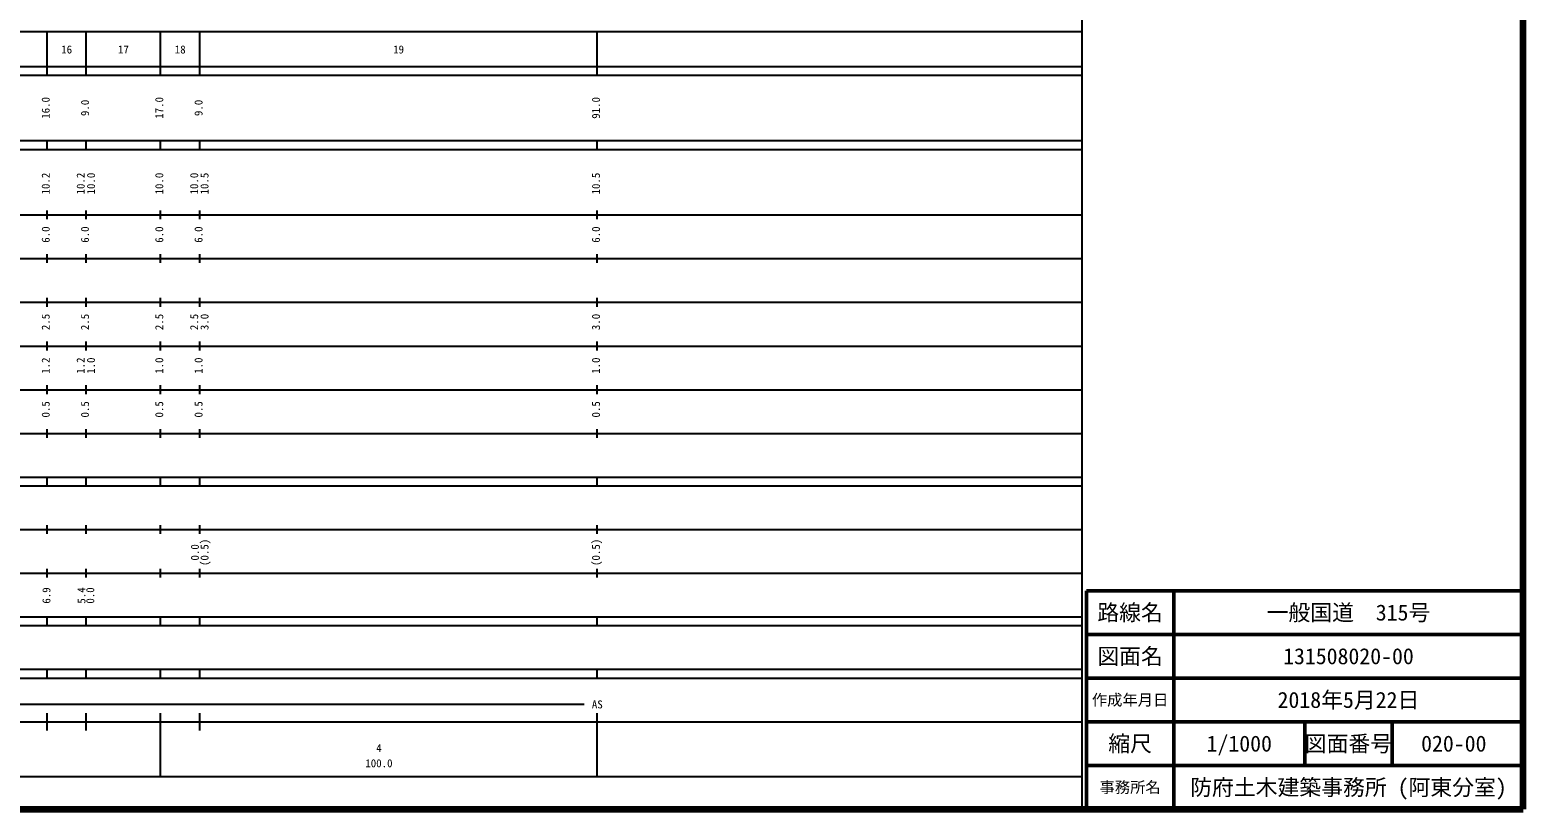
# Model space of a CAD drawing. Units: millimetres on the paper, enlarged 1000 times. Extents: x 40000 to 680000, y 20000 to 380000.
# Drawn here: x 338072 to 680000, y 20000 to 198357 of the extents above; entities that cross this region are included whole.
import ezdxf
from ezdxf.enums import TextEntityAlignment as Align

# ---------------------------------------------------------------- set-up
doc = ezdxf.new("R2010")
doc.units = ezdxf.units.MM
doc.header["$LTSCALE"] = 1000
for name, color, linetype, lineweight in [('M-TTL', 2, 'Continuous', 140), ('M-TTL-BAND', 7, 'Continuous', 25), ('M-TTL-FRAM', 2, 'Continuous', 50), ('M-TTL-LINE', 7, 'Continuous', 50)]:
    doc.layers.add(name, color=color, linetype=linetype, lineweight=lineweight)
doc.layers.add('M-TTL-TXT', color=7, linetype='Continuous')
doc.styles.add('ＭＳ ゴシック', font='')
doc.styles.get('ＭＳ ゴシック').set_extended_font_data('MS Gothic')

msp = doc.modelspace()

# ---------------------------------------------------------------- linework, layer by layer
at = {"layer": 'M-TTL'}
for p, q in [((680000, 20000), (680000, 380000)), ((40000, 20000), (680000, 20000))]:
    msp.add_line(p, q, dxfattribs=at)
at = {"layer": 'M-TTL-BAND'}
for p, q in [((579000, 20000), (579000, 370000)), ((68000, 198000), (579000, 198000)), ((342000, 188000), (342000, 198000)), ((351000, 188000), (351000, 198000)), ((368000, 188000), (368000, 198000)), ((377000, 188000), (377000, 198000)), ((468000, 188000), (468000, 198000)), ((40000, 190000), (579000, 190000)), ((40000, 188000), (579000, 188000)), ((40000, 173000), (579000, 173000)), ((40000, 171000), (579000, 171000)), ((342000, 171000), (342000, 173000)), ((351000, 171000), (351000, 173000)), ((368000, 171000), (368000, 173000)), ((377000, 171000), (377000, 173000)), ((468000, 171000), (468000, 173000)), ((40000, 156000), (579000, 156000)), ((342000, 155000), (342000, 157000)), ((351000, 155000), (351000, 157000)), ((368000, 155000), (368000, 157000)), ((377000, 155000), (377000, 157000)), ((468000, 155000), (468000, 157000)), ((46000, 146000), (579000, 146000)), ((342000, 145000), (342000, 147000)), ((351000, 145000), (351000, 147000)), ((368000, 145000), (368000, 147000)), ((377000, 145000), (377000, 147000)), ((468000, 145000), (468000, 147000)), ((342000, 135000), (342000, 137000)), ((351000, 135000), (351000, 137000)), ((368000, 135000), (368000, 137000)), ((377000, 135000), (377000, 137000)), ((468000, 135000), (468000, 137000)), ((52000, 136000), (579000, 136000)), ((342000, 125000), (342000, 127000)), ((351000, 125000), (351000, 127000)), ((368000, 125000), (368000, 127000)), ((377000, 125000), (377000, 127000)), ((468000, 125000), (468000, 127000)), ((46000, 126000), (579000, 126000)), ((342000, 115000), (342000, 117000)), ((351000, 115000), (351000, 117000)), ((368000, 115000), (368000, 117000)), ((377000, 115000), (377000, 117000)), ((468000, 115000), (468000, 117000)), ((52000, 116000), (579000, 116000)), ((46000, 106000), (579000, 106000)), ((342000, 105000), (342000, 107000)), ((351000, 105000), (351000, 107000)), ((368000, 105000), (368000, 107000)), ((377000, 105000), (377000, 107000)), ((468000, 105000), (468000, 107000)), ((40000, 96000), (579000, 96000)), ((342000, 94000), (342000, 96000)), ((351000, 94000), (351000, 96000)), ((368000, 94000), (368000, 96000)), ((377000, 94000), (377000, 96000)), ((468000, 94000), (468000, 96000)), ((40000, 94000), (579000, 94000)), ((49000, 84000), (579000, 84000)), ((342000, 83000), (342000, 85000)), ((351000, 83000), (351000, 85000)), ((368000, 83000), (368000, 85000)), ((377000, 83000), (377000, 85000)), ((468000, 83000), (468000, 85000)), ((40000, 74000), (579000, 74000)), ((342000, 73000), (342000, 75000)), ((351000, 73000), (351000, 75000)), ((368000, 73000), (368000, 75000)), ((377000, 73000), (377000, 75000)), ((468000, 73000), (468000, 75000)), ((40000, 64000), (579000, 64000)), ((40000, 62000), (579000, 62000)), ((342000, 62000), (342000, 64000)), ((351000, 62000), (351000, 64000)), ((368000, 62000), (368000, 64000)), ((377000, 62000), (377000, 64000)), ((468000, 62000), (468000, 64000)), ((40000, 52000), (579000, 52000)), ((342000, 50000), (342000, 52000)), ((351000, 50000), (351000, 52000)), ((368000, 50000), (368000, 52000)), ((377000, 50000), (377000, 52000)), ((468000, 50000), (468000, 52000)), ((40000, 50000), (579000, 50000)), ((71000, 44000), (465000, 44000)), ((342000, 38000), (342000, 42000)), ((351000, 38000), (351000, 42000)), ((368000, 27500), (368000, 42000)), ((377000, 38000), (377000, 42000)), ((468000, 27500), (468000, 42000)), ((40000, 40000), (579000, 40000)), ((68000, 27500), (579000, 27500))]:
    msp.add_line(p, q, dxfattribs=at)
at = {"layer": 'M-TTL-FRAM'}
for p, q in [((680000, 70000), (580000, 70000)), ((580000, 70000), (580000, 20000))]:
    msp.add_line(p, q, dxfattribs=at)
at = {"layer": 'M-TTL-LINE'}
for p, q in [((600000, 70000), (600000, 20000)), ((680000, 60000), (580000, 60000)), ((680000, 50000), (580000, 50000)), ((680000, 40000), (580000, 40000)), ((630000, 40000), (630000, 30000)), ((650000, 40000), (650000, 30000)), ((680000, 30000), (580000, 30000))]:
    msp.add_line(p, q, dxfattribs=at)

# ---------------------------------------------------------------- texts
at = {"layer": 'M-TTL-BAND', "style": 'ＭＳ ゴシック'}
for s, p in [('16', (346500, 192405)), ('17', (359500, 192405)), ('18', (372500, 192405)), ('19', (422500, 192405)), ('AS', (468000, 42500)), ('4', (418000, 32523)), ('100.0', (418000, 29033))]:
    msp.add_text(s, height=1833, dxfattribs=at).set_placement(p, align=Align.BOTTOM_CENTER)
for s, p in [('16.0', (343158, 180500)), ('9.0', (352158, 180500)), ('17.0', (369158, 180500)), ('9.0', (378158, 180500)), ('91.0', (469158, 180500)), ('10.2', (343158, 163174)), ('10.2', (351158, 163174)), ('10.0', (353528, 163174)), ('10.0', (369158, 163174)), ('10.0', (377158, 163174)), ('10.5', (379528, 163174)), ('10.5', (469158, 163174)), ('6.0', (343158, 151500)), ('6.0', (352158, 151500)), ('6.0', (369158, 151500)), ('6.0', (378158, 151500)), ('6.0', (469158, 151500)), ('2.5', (343158, 131500)), ('2.5', (352158, 131500)), ('2.5', (369158, 131500)), ('2.5', (377158, 131500)), ('3.0', (379528, 131500)), ('3.0', (469158, 131500)), ('1.2', (343158, 121500)), ('1.2', (351158, 121500)), ('1.0', (353528, 121500)), ('1.0', (369158, 121500)), ('1.0', (378158, 121500)), ('1.0', (469158, 121500)), ('0.5', (343158, 111500)), ('0.5', (352158, 111500)), ('0.5', (369158, 111500)), ('0.5', (378158, 111500)), ('0.5', (469158, 111500)), ('0.0', (377315, 78764)), ('(0.5)', (379528, 78764)), ('(0.5)', (469158, 78764)), ('6.9', (343324, 68898)), ('5.4', (351349, 68898)), ('0.0', (353359, 68898))]:
    msp.add_text(s, height=1833, rotation=90, dxfattribs=at).set_placement(p, align=Align.BOTTOM_CENTER)
at = {"layer": 'M-TTL-TXT', "style": 'ＭＳ ゴシック'}
for s, height, p in [('路線名', 3666, (590000, 65000)), ('路線名', 3666, (590000, 65000)), ('一般国道\u3000315号', 3666, (640000, 65000)), ('図面名', 3666, (590000, 55000)), ('図面名', 3666, (590000, 55000)), ('131508020-00', 3666, (640000, 55000)), ('作成年月日', 2566, (590000, 45000)), ('作成年月日', 2566, (590000, 45000)), ('2018年5月22日', 3666, (640000, 45000)), ('縮尺', 3666, (590000, 35000)), ('縮尺', 3666, (590000, 35000)), ('1/1000', 3666, (615000, 35000)), ('図面番号', 3666, (640000, 35000)), ('図面番号', 3666, (640000, 35000)), ('020-00', 3666, (664125, 35000)), ('防府土木建築事務所 (阿東分室)', 3666, (640000, 25000)), ('事務所名', 2566, (590000, 25000)), ('事務所名', 2566, (590000, 25000))]:
    msp.add_text(s, height=height, dxfattribs=at).set_placement(p, align=Align.MIDDLE_CENTER)

doc.saveas('drawing.dxf')
